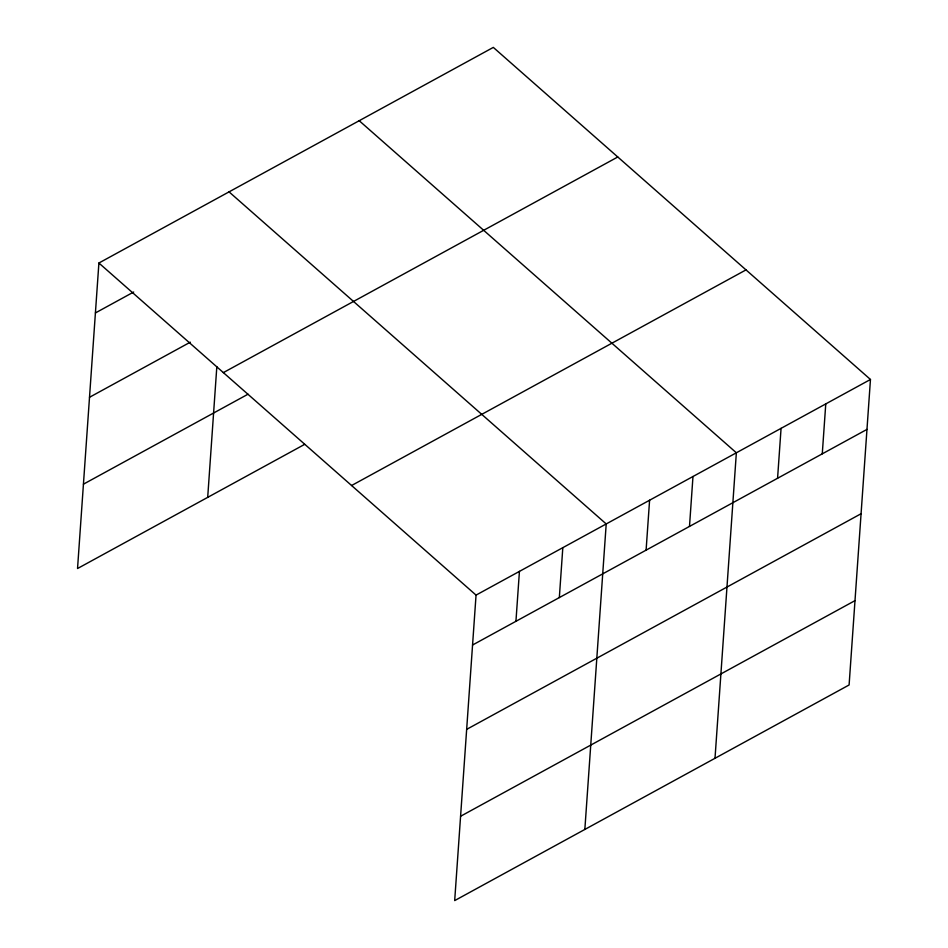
<?xml version="1.0" encoding="UTF-8"?>
<svg xmlns="http://www.w3.org/2000/svg" width="948" height="948" viewBox="0 0 948 948"><rect width="100%" height="100%" fill="white"/><g stroke="black" fill="none" stroke-linecap="round" stroke-linejoin="round"><path stroke-width="1.42" d="M98.9 263.023L476.05 595.107L454.685 900.6L849.1 684.977L870.465 379.473L493.316 47.4L98.9 263.023L77.535 568.527L304.675 444.351M207.695 497.368L216.831 366.686M515.937 621.307L519.433 571.383M559.332 597.584L562.816 547.66M584.845 829.441L606.21 523.948L229.049 191.863M646.098 550.148L649.593 500.224M689.492 526.424L692.976 476.512M715.005 758.293L736.359 452.789L359.209 120.716M777.573 478.278L781.069 428.354M822.272 453.831L825.767 403.919M95.404 312.947L133.692 292.02M89.503 397.283L190.311 342.169M223.361 372.611L617.776 156.989M83.436 484.179L248.044 394.19M351.589 485.518L746.005 269.896M476.05 595.107L870.465 379.473M472.554 645.019L866.982 429.397M466.653 729.368L861.08 513.733M460.586 816.264L855.001 600.629"/></g></svg>
